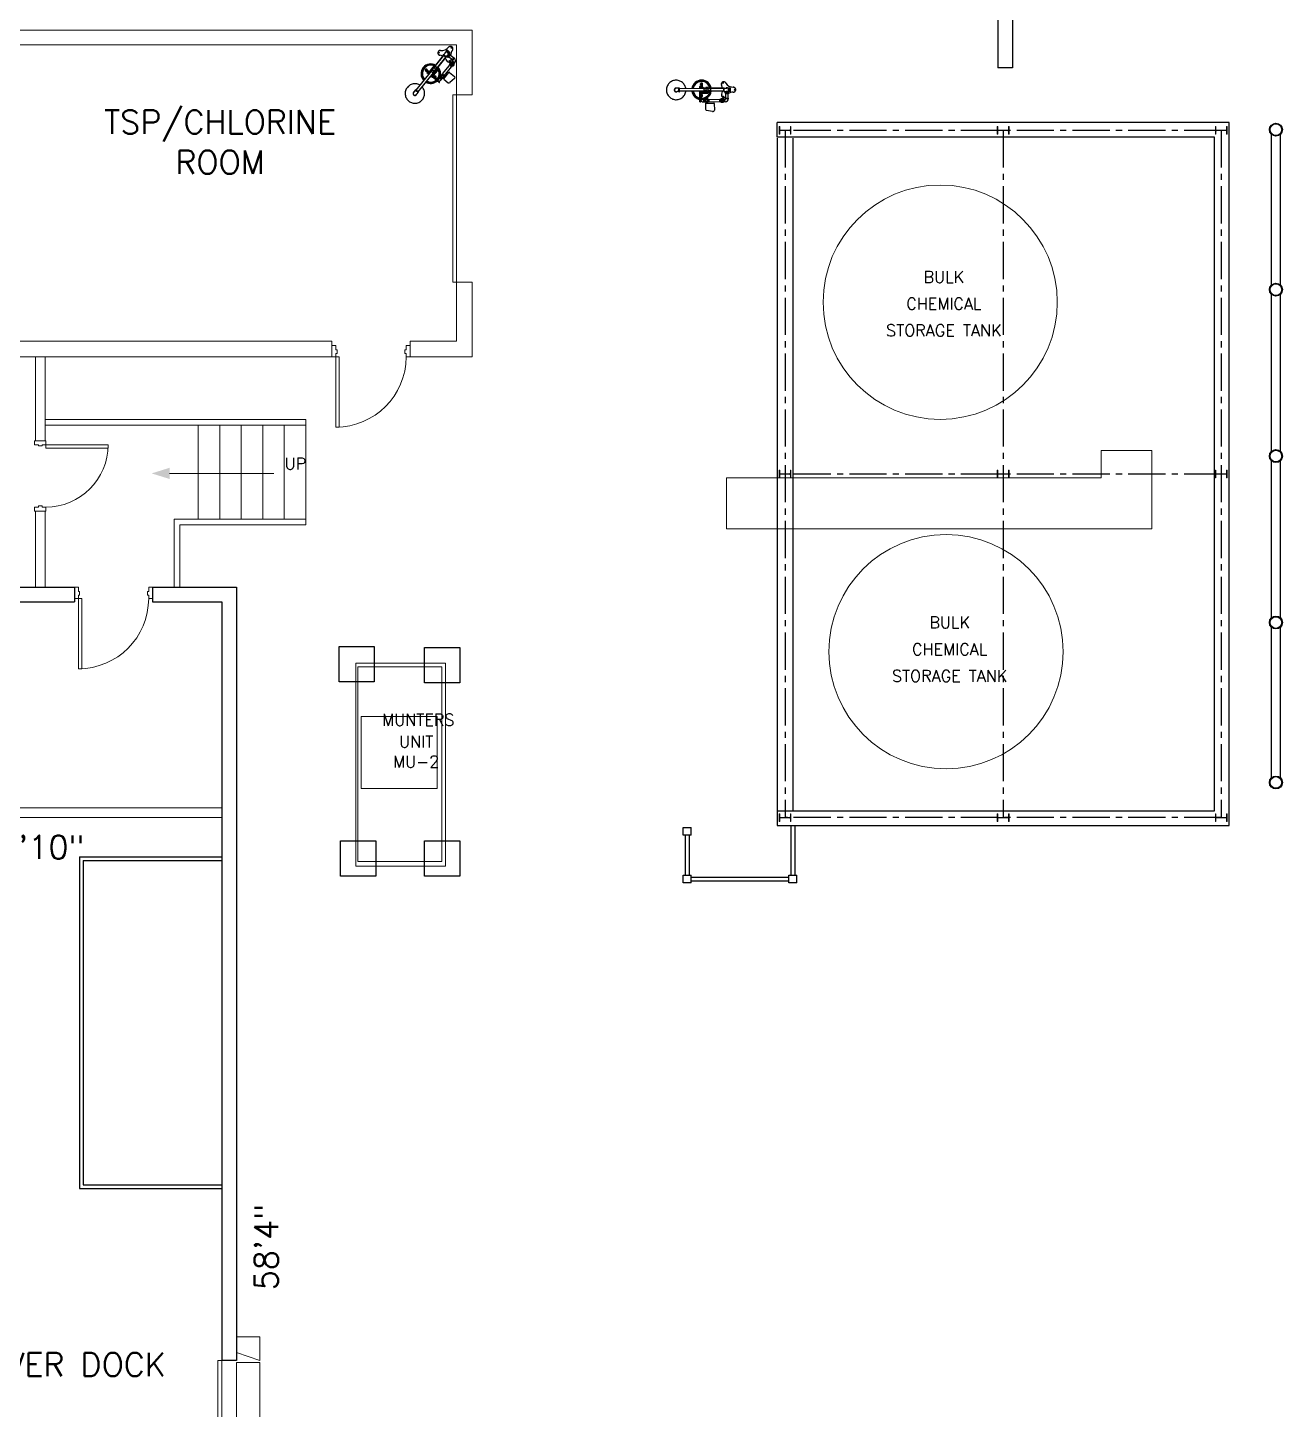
# Model space of a CAD drawing. Header units: inches. Extents: x -578 to 4567, y -980 to 6106.
# Drawn here: x 3550 to 4193, y 2745 to 3453 of the extents above; entities that cross this region are included whole.
import ezdxf
from ezdxf.enums import TextEntityAlignment as Align

# ---------------------------------------------------------------- set-up
doc = ezdxf.new("R2010")
doc.units = ezdxf.units.IN
doc.header["$LTSCALE"] = 25.4
doc.header["$MEASUREMENT"] = 0
doc.linetypes.add('CENTER2', pattern=[1.125, 0.75, -0.125, 0.125, -0.125])
doc.layers.get('0').update_dxf_attribs({"linetype": 'CONTINUOUS', "lineweight": 20})
for name, color, linetype in [('A-COL-GRID', 8, 'CENTER2'), ('A-CONC', 106, 'CONTINUOUS'), ('A-DIMS', 1, 'CONTINUOUS'), ('A-FENCE', 1, 'CONTINUOUS'), ('A-FIXT', 4, 'CONTINUOUS'), ('A-RAIL', 2, 'CONTINUOUS'), ('A-ROOMNAME', 6, 'CONTINUOUS'), ('A-TEXT', 2, 'CONTINUOUS'), ('A-WALL-CMU', 30, 'CONTINUOUS'), ('A-WALL-CONC', 133, 'CONTINUOUS')]:
    doc.layers.add(name, color=color, linetype=linetype)
for name, color, linetype, lineweight in [('A-COLUMNS', 6, 'CONTINUOUS', 20), ('A-DOOR', 1, 'CONTINUOUS', 20), ('A-EQ', 111, 'CONTINUOUS', 20), ('A-STAIR', 4, 'CONTINUOUS', 20), ('A-WALL', 52, 'CONTINUOUS', 20)]:
    doc.layers.add(name, color=color, linetype=linetype, lineweight=lineweight)
doc.styles.add('ROMANS', font='romans')
doc.styles.add('SIMPLEX', font='simplex')

# ---------------------------------------------------------------- blocks, each defined once
blk = doc.blocks.new('DOOR')
at = {"color": 0}
for p, q in [((-1.75, 0), (-1.75, 36)), ((-1.75, 36), (0, 36)), ((0, 36), (0, 0)), ((-38, -5.75), (-38, 0)), ((-38, 0), (-36, 0)), ((-36, 0), (-36, -1.75)), ((0, 0), (-1.75, 0)), ((0, -1.75), (0, 0)), ((0, 0), (2, 0)), ((2, 0), (2, -5.75)), ((-36, -5.75), (-38, -5.75)), ((-36, -1.75), (-35.375, -1.75)), ((-36, -3.625), (-36, -5.75)), ((-35.375, -3.625), (-36, -3.625)), ((-35.375, -1.75), (-35.375, -3.625)), ((-0.625, -1.75), (0, -1.75)), ((-0.625, -3.625), (-0.625, -1.75)), ((0, -3.625), (-0.625, -3.625)), ((0, -5.75), (0, -3.625)), ((2, -5.75), (0, -5.75))]:
    blk.add_line(p, q, dxfattribs=at)
at = {"color": 0, "lineweight": 15}
blk.add_arc((0, 0), 36, 90, 180, dxfattribs=at)
blk = doc.blocks.new('DOOR 32')
at = {"color": 0}
for p, q in [((1.75, 32), (0, 32)), ((0, 32), (0, 0)), ((1.75, 0), (1.75, 32)), ((-2, 0), (-2, -5.75)), ((0, 0), (-2, 0)), ((0, 0), (1.75, 0)), ((0, -1.75), (0, 0)), ((32, 0), (32, -1.75)), ((34, 0), (32, 0)), ((34, -5.75), (34, 0)), ((-2, -5.75), (0, -5.75)), ((0.625, -1.75), (0, -1.75)), ((0, -3.625), (0.625, -3.625)), ((0, -5.75), (0, -3.625)), ((0.625, -3.625), (0.625, -1.75)), ((31.375, -1.75), (31.375, -3.625)), ((32, -1.75), (31.375, -1.75)), ((31.375, -3.625), (32, -3.625)), ((32, -3.625), (32, -5.75)), ((32, -5.75), (34, -5.75))]:
    blk.add_line(p, q, dxfattribs=at)
blk.add_arc((0, 0), 32, 0, 90, dxfattribs=at)
blk = doc.blocks.new('15410016')
for points in [[(-4.86, 3.94, 0), (-4.97, 4.42, 0), (-5.12, 4.89, 0), (-5.33, 5.34, 0), (-5.57, 5.76, 0), (-5.86, 6.17, 0), (-6.19, 6.54, 0), (-6.55, 6.87, 0), (-6.94, 7.17, 0), (-7.36, 7.43, 0), (-7.8, 7.65, 0), (-8.26, 7.82, 0), (-8.74, 7.94, 0), (-9.22, 8.02, 0), (-9.72, 8.05, 0), (-10.21, 8.03, 0), (-10.7, 7.96, 0), (-11.18, 7.85, 0), (-11.64, 7.69, 0), (-12.09, 7.48, 0), (-12.51, 7.23, 0), (-12.91, 6.94, 0), (-13.28, 6.61, 0), (-13.61, 6.24, 0), (-13.9, 5.85, 0), (-14.16, 5.43, 0), (-14.37, 4.98, 0), (-14.54, 4.52, 0), (-14.66, 4.04, 0), (-14.73, 3.55, 0), (-14.75, 3.06, 0), (-14.73, 2.57, 0), (-14.65, 2.08, 0), (-14.53, 1.6, 0), (-14.37, 1.14, 0), (-14.15, 0.7, 0), (-13.9, 0.27, 0), (-13.6, -0.12, 0), (-13.27, -0.48, 0), (-12.9, -0.81, 0), (-12.5, -1.1, 0), (-12.08, -1.35, 0), (-11.63, -1.56, 0), (-11.17, -1.72, 0), (-10.69, -1.84, 0), (-10.2, -1.9, 0), (-9.71, -1.92, 0), (-9.22, -1.89, 0), (-8.73, -1.81, 0), (-8.25, -1.69, 0), (-7.79, -1.51, 0), (-7.35, -1.3, 0), (-6.93, -1.04, 0), (-6.54, -0.74, 0), (-6.18, -0.4, 0), (-5.85, -0.03, 0), (-5.57, 0.37, 0), (-5.32, 0.8, 0), (-5.12, 1.25, 0), (-4.97, 1.72, 0), (-4.86, 2.2, 0)], [(15.71, 6.5, 0), (15.64, 6.61, 0), (15.57, 6.7, 0), (15.48, 6.79, 0), (15.39, 6.87, 0), (15.29, 6.94, 0), (15.18, 7, 0), (15.07, 7.05, 0), (14.95, 7.09, 0), (14.83, 7.11, 0), (14.71, 7.13, 0), (14.59, 7.13, 0), (14.46, 7.12, 0), (14.34, 7.1, 0), (14.23, 7.06, 0), (14.11, 7.02, 0), (14, 6.96, 0), (13.9, 6.9, 0), (13.8, 6.82, 0), (13.72, 6.73, 0), (13.64, 6.64, 0), (13.57, 6.54, 0), (13.51, 6.43, 0), (13.46, 6.32, 0), (13.42, 6.2, 0), (13.39, 6.08, 0), (13.38, 5.96, 0), (13.38, 5.84, 0), (13.39, 5.72, 0), (13.41, 5.6, 0), (13.44, 5.48, 0), (13.49, 5.36, 0), (13.55, 5.25, 0)], [(-9.35, 3.94, 0), (-9.43, 3.98, 0), (-9.52, 4, 0), (-9.6, 4.02, 0), (-9.69, 4.03, 0), (-9.78, 4.03, 0), (-9.87, 4.03, 0), (-9.96, 4.02, 0), (-10.05, 3.99, 0), (-10.13, 3.96, 0), (-10.21, 3.93, 0), (-10.29, 3.88, 0), (-10.36, 3.83, 0), (-10.43, 3.77, 0), (-10.49, 3.71, 0), (-10.55, 3.64, 0), (-10.6, 3.57, 0), (-10.64, 3.49, 0), (-10.67, 3.41, 0), (-10.7, 3.32, 0), (-10.72, 3.23, 0), (-10.73, 3.14, 0), (-10.74, 3.06, 0), (-10.73, 2.97, 0), (-10.72, 2.88, 0), (-10.7, 2.79, 0), (-10.67, 2.71, 0), (-10.63, 2.63, 0), (-10.59, 2.55, 0), (-10.54, 2.48, 0), (-10.48, 2.41, 0), (-10.42, 2.34, 0), (-10.35, 2.29, 0), (-10.27, 2.24, 0), (-10.19, 2.19, 0), (-10.11, 2.16, 0), (-10.03, 2.13, 0), (-9.94, 2.11, 0), (-9.85, 2.1, 0), (-9.76, 2.1, 0), (-9.67, 2.1, 0), (-9.59, 2.11, 0), (-9.5, 2.13, 0), (-9.41, 2.16, 0), (-9.33, 2.2, 0)], [(-9.76, 3.94, 0), (-9.85, 3.94, 0), (-9.93, 3.93, 0), (-10.02, 3.9, 0), (-10.1, 3.88, 0), (-10.18, 3.84, 0), (-10.25, 3.8, 0), (-10.32, 3.74, 0), (-10.38, 3.69, 0), (-10.44, 3.62, 0), (-10.49, 3.55, 0), (-10.54, 3.48, 0), (-10.57, 3.4, 0), (-10.6, 3.32, 0), (-10.63, 3.24, 0), (-10.64, 3.15, 0), (-10.64, 3.06, 0), (-10.64, 2.98, 0), (-10.63, 2.89, 0), (-10.6, 2.81, 0), (-10.57, 2.73, 0), (-10.54, 2.65, 0), (-10.49, 2.58, 0), (-10.44, 2.51, 0), (-10.38, 2.44, 0), (-10.32, 2.39, 0), (-10.25, 2.33, 0), (-10.18, 2.29, 0), (-10.1, 2.25, 0), (-10.02, 2.23, 0), (-9.93, 2.2, 0), (-9.85, 2.19, 0), (-9.76, 2.19, 0)], [(-9.35, 3.94, 0), (-9.76, 3.94, 0)], [(-9.76, 2.19, 0), (-9.33, 2.2, 0)], [(-8.34, 3.94, 0), (-9.35, 3.94, 0)], [(-8.34, 3.94, 0), (-9.35, 3.94, 0)], [(-8.34, 2.2, 0), (-9.33, 2.2, 0)], [(-8.34, 2.2, 0), (-9.33, 2.2, 0)], [(-8.34, 2.29, 0), (-8.34, 3.97, 0)], [(-8.34, 2.29, 0), (-8.34, 3.97, 0)], [(-8.34, 2.15, 0), (-8.34, 2.3, 0)], [(-8.34, 2.15, 0), (-8.34, 2.3, 0)], [(-8.15, 4.03, 0), (-8.28, 4.03, 0)], [(-8.15, 4.03, 0), (-8.28, 4.03, 0)], [(-8.15, 2.09, 0), (-8.28, 2.09, 0)], [(-8.15, 2.09, 0), (-8.28, 2.09, 0)], [(-8.09, 2.28, 0), (-8.09, 3.97, 0)], [(-8.09, 2.28, 0), (-8.09, 3.97, 0)], [(-8.09, 2.29, 0), (-8.09, 2.48, 0)], [(-8.09, 2.29, 0), (-8.09, 2.48, 0)], [(-8.09, 2.29, 0), (-8.09, 2.48, 0)], [(-8.09, 2.29, 0), (-8.09, 2.48, 0)], [(-8.09, 2.15, 0), (-8.09, 2.3, 0)], [(-8.09, 2.15, 0), (-8.09, 2.3, 0)], [(4.38, 3.72, 0), (-8.08, 3.72, 0)], [(4.38, 2.41, 0), (-8.08, 2.41, 0)], [(2.1, 1.45, 0), (2.1, 1.33, 0)], [(2.1, 1.45, 0), (6.5, 1.45, 0)], [(2.1, 1.33, 0), (6.5, 1.33, 0)], [(2.39, 3.72, 0), (2.39, 4.83, 0)], [(2.39, 1.45, 0), (2.39, 2.41, 0)], [(2.39, 1.45, 0), (2.39, 1.63, 0)], [(2.39, 0.88, 0), (2.39, 1.33, 0)], [(2.39, -3.04, 0), (2.39, 1.33, 0)], [(2.53, 4.96, 0), (2.53, 4.96, 0)], [(2.53, 1.77, 0), (2.53, 1.77, 0)], [(2.53, 0.74, 0), (2.53, 0.74, 0)], [(2.66, 4.83, 0), (2.66, 3.72, 0)], [(2.66, 2.41, 0), (2.66, 1.45, 0)], [(2.66, 1.45, 0), (2.66, 1.63, 0)], [(2.66, 0.88, 0), (2.66, 1.33, 0)], [(2.66, 1.33, 0), (2.66, 1.01, 0)], [(2.66, 0.88, 0), (2.66, -3.04, 0)], [(2.76, 5.89, 0), (2.76, 6.1, 0)], [(2.76, 0.04, 0), (2.76, 0.23, 0)], [(3.02, 5.5, 0), (3.02, 3.72, 0)], [(3.02, 2.41, 0), (3.02, 1.45, 0)], [(3.02, 1.33, 0), (3.02, 0.64, 0)], [(3.52, 5.5, 0), (3.52, 3.72, 0)], [(3.52, 2.41, 0), (3.52, 1.45, 0)], [(3.52, 0.63, 0), (3.52, 1.33, 0)], [(3.52, 1.31, 0), (3.52, 0.97, 0)], [(3.77, 0.04, 0), (3.77, 0.25, 0)], [(3.78, 5.88, 0), (3.78, 6.02, 0)], [(4.38, 4.16, 0), (5.52, 4.16, 0)], [(4.38, 4.16, 0), (4.38, 1.99, 0)], [(5.52, 3.62, 0), (4.38, 3.62, 0)], [(5.52, 2.53, 0), (4.38, 2.53, 0)], [(4.38, 1.99, 0), (5.52, 1.99, 0)], [(6.63, 4.29, 0), (5.52, 4.29, 0)], [(5.52, 4.29, 0), (5.52, 1.83, 0)], [(5.52, 3.67, 0), (6.63, 3.67, 0)], [(5.52, 2.48, 0), (6.63, 2.48, 0)], [(5.52, 1.83, 0), (6.63, 1.83, 0)], [(5.95, 1.83, 0), (5.95, 1.45, 0)], [(6.2, 1.83, 0), (6.2, 1.45, 0)], [(6.5, 1.45, 0), (6.5, 1.33, 0)], [(6.63, 1.83, 0), (6.63, 4.29, 0)], [(6.63, 4.16, 0), (7.77, 4.16, 0)], [(7.77, 3.62, 0), (6.63, 3.62, 0)], [(7.77, 2.53, 0), (6.63, 2.53, 0)], [(6.63, 1.99, 0), (7.77, 1.99, 0)], [(14.56, 3.72, 0), (7.76, 3.72, 0)], [(14.56, 2.41, 0), (7.76, 2.41, 0)], [(7.77, 4.16, 0), (7.77, 1.99, 0)], [(14.58, 3.85, 0), (8.21, 3.85, 0)], [(14.58, 2.28, 0), (8.21, 2.28, 0)], [(14.58, 2.28, 0), (14.58, 3.97, 0)], [(14.58, 2.28, 0), (14.58, 3.97, 0)], [(14.58, 2.29, 0), (14.58, 2.48, 0)], [(14.58, 2.29, 0), (14.58, 2.48, 0)], [(14.58, 2.29, 0), (14.58, 2.48, 0)], [(14.58, 2.29, 0), (14.58, 2.48, 0)], [(14.58, 2.15, 0), (14.58, 2.3, 0)], [(14.58, 2.15, 0), (14.58, 2.3, 0)], [(14.64, 4.03, 0), (14.76, 4.03, 0)], [(14.64, 4.03, 0), (14.76, 4.03, 0)], [(14.64, 2.09, 0), (14.76, 2.09, 0)], [(14.64, 2.09, 0), (14.76, 2.09, 0)], [(14.82, 2.29, 0), (14.82, 3.97, 0)], [(14.82, 2.29, 0), (14.82, 3.97, 0)], [(14.82, 3.94, 0), (15.84, 3.94, 0)], [(14.82, 3.94, 0), (15.84, 3.94, 0)], [(14.82, 2.15, 0), (14.82, 2.3, 0)], [(14.82, 2.15, 0), (14.82, 2.3, 0)], [(14.82, 2.2, 0), (15.82, 2.2, 0)], [(14.82, 2.2, 0), (15.82, 2.2, 0)], [(15.28, 1.45, 0), (15.28, 1.57, 0)], [(17.02, 1.64, 0), (15.35, 1.64, 0)], [(17.04, 1.39, 0), (15.35, 1.39, 0)], [(15.38, 1.64, 0), (15.38, 2.2, 0)], [(15.47, 1.11, 0), (15.47, 1.39, 0)], [(15.65, 1.11, 0), (15.47, 1.11, 0)], [(15.65, 1.11, 0), (16.87, 1.11, 0)], [(15.65, -1.2, 0), (15.65, 1.11, 0)], [(15.82, 2.2, 0), (15.9, 2.16, 0), (15.99, 2.13, 0), (16.07, 2.11, 0), (16.16, 2.1, 0), (16.25, 2.1, 0), (16.34, 2.1, 0), (16.43, 2.11, 0), (16.51, 2.13, 0), (16.6, 2.16, 0), (16.68, 2.19, 0), (16.76, 2.24, 0), (16.83, 2.29, 0), (16.9, 2.34, 0), (16.97, 2.41, 0), (17.02, 2.48, 0), (17.07, 2.55, 0), (17.12, 2.63, 0), (17.15, 2.71, 0), (17.18, 2.79, 0), (17.2, 2.88, 0), (17.22, 2.97, 0), (17.22, 3.06, 0), (17.22, 3.14, 0), (17.21, 3.23, 0), (17.19, 3.32, 0), (17.16, 3.41, 0), (17.13, 3.49, 0), (17.08, 3.57, 0), (17.03, 3.64, 0), (16.98, 3.71, 0), (16.92, 3.77, 0), (16.85, 3.83, 0), (16.78, 3.88, 0), (16.7, 3.93, 0), (16.62, 3.96, 0), (16.53, 3.99, 0), (16.45, 4.02, 0), (16.36, 4.03, 0), (16.27, 4.03, 0), (16.18, 4.03, 0), (16.09, 4.02, 0), (16, 4, 0), (15.92, 3.98, 0), (15.84, 3.94, 0)], [(16.25, 2.19, 0), (15.82, 2.2, 0)], [(15.84, 3.94, 0), (16.25, 3.94, 0)], [(16.25, 2.19, 0), (16.33, 2.19, 0), (16.42, 2.2, 0), (16.5, 2.23, 0), (16.58, 2.25, 0), (16.66, 2.29, 0), (16.74, 2.33, 0), (16.81, 2.39, 0), (16.87, 2.44, 0), (16.93, 2.51, 0), (16.98, 2.58, 0), (17.02, 2.65, 0), (17.06, 2.73, 0), (17.09, 2.81, 0), (17.11, 2.89, 0), (17.12, 2.98, 0), (17.13, 3.06, 0), (17.12, 3.15, 0), (17.11, 3.24, 0), (17.09, 3.32, 0), (17.06, 3.4, 0), (17.02, 3.48, 0), (16.98, 3.55, 0), (16.93, 3.62, 0), (16.87, 3.69, 0), (16.81, 3.74, 0), (16.74, 3.8, 0), (16.66, 3.84, 0), (16.58, 3.88, 0), (16.5, 3.9, 0), (16.42, 3.93, 0), (16.33, 3.94, 0), (16.25, 3.94, 0)], [(17.68, 2.19, 0), (16.67, 2.19, 0)], [(17.68, 3.93, 0), (16.69, 3.93, 0)], [(16.87, 1.11, 0), (17.05, 1.11, 0)], [(16.87, -1.2, 0), (16.87, 1.11, 0)], [(17.16, 1.64, 0), (17.02, 1.64, 0)], [(17.16, 1.39, 0), (17.02, 1.39, 0)], [(17.05, 1.11, 0), (17.05, 1.39, 0)], [(17.12, 1.64, 0), (17.12, 2.19, 0)], [(17.23, 1.45, 0), (17.23, 1.57, 0)], [(17.68, 3.98, 0), (17.68, 3.83, 0)], [(17.68, 3.84, 0), (17.68, 2.16, 0)], [(17.87, 4.04, 0), (17.74, 4.04, 0)], [(17.87, 2.1, 0), (17.74, 2.1, 0)], [(17.93, 3.98, 0), (17.93, 3.83, 0)], [(17.93, 3.85, 0), (17.93, 2.16, 0)], [(19.5, 1.82, 0), (19.62, 1.82, 0), (19.75, 1.84, 0), (19.87, 1.87, 0), (19.98, 1.91, 0), (20.09, 1.96, 0), (20.2, 2.03, 0), (20.3, 2.1, 0), (20.39, 2.18, 0), (20.47, 2.27, 0), (20.54, 2.37, 0), (20.61, 2.48, 0), (20.66, 2.59, 0), (20.7, 2.7, 0), (20.73, 2.82, 0), (20.75, 2.94, 0), (20.75, 3.06, 0), (20.75, 3.19, 0), (20.73, 3.31, 0), (20.7, 3.43, 0), (20.66, 3.54, 0), (20.61, 3.65, 0), (20.54, 3.76, 0), (20.47, 3.86, 0), (20.39, 3.95, 0), (20.3, 4.03, 0), (20.2, 4.1, 0), (20.09, 4.17, 0), (19.98, 4.22, 0), (19.87, 4.26, 0), (19.75, 4.29, 0), (19.62, 4.31, 0), (19.5, 4.32, 0)], [(4.27, -3.08, 0), (4.07, -3.08, 0)], [(4.27, -1.83, 0), (4.27, -1.88, 0)], [(4.27, -1.88, 0), (4.27, -2.99, 0)], [(4.27, -3.08, 0), (4.27, -2.98, 0)], [(4.4, -3.13, 0), (4.31, -3.13, 0)], [(4.45, -1.79, 0), (4.45, -3.07, 0), (5.15, -3.07, 0), (5.15, -1.77, 0), (4.54, -1.77, 0)], [(4.45, -1.79, 0), (4.45, -1.88, 0)], [(4.45, -1.87, 0), (4.45, -3, 0)], [(4.45, -1.88, 0), (4.45, -2.99, 0)], [(4.45, -1.88, 0), (4.45, -2.99, 0)], [(4.45, -2.1, 0), (5.15, -2.1, 0)], [(4.45, -2.75, 0), (5.15, -2.75, 0)], [(4.45, -3.08, 0), (4.45, -2.98, 0)], [(4.45, -3.08, 0), (4.45, -2.98, 0)], [(4.45, -3.08, 0), (4.45, -2.98, 0)], [(5.15, -1.57, 0), (5.15, -3.42, 0), (6.22, -3.42, 0), (6.22, -1.43, 0), (5.47, -1.43, 0)], [(5.15, -1.96, 0), (6.22, -1.96, 0)], [(5.15, -2.89, 0), (6.22, -2.89, 0)], [(5.19, -4, 0), (5.19, -6.78, 0)], [(5.36, -3.42, 0), (5.36, -3.82, 0)], [(5.38, -3.81, 0), (9.57, -3.81, 0)], [(5.92, -3.42, 0), (5.92, -3.81, 0)], [(6.22, -2.1, 0), (6.92, -2.1, 0)], [(6.22, -2.75, 0), (6.92, -2.75, 0)], [(6.92, -1.81, 0), (12.58, -1.81, 0)], [(6.92, -1.81, 0), (6.92, -3.03, 0)], [(6.92, -3.03, 0), (12.58, -3.03, 0)], [(9.75, -4, 0), (9.75, -7.32, 0)], [(12.58, -2.08, 0), (13.28, -2.08, 0)], [(12.58, -2.73, 0), (13.28, -2.73, 0)], [(13.28, -1.94, 0), (14.36, -1.94, 0)], [(13.28, -2.87, 0), (14.36, -2.87, 0)], [(14.36, -2.08, 0), (15.06, -2.08, 0)], [(14.36, -2.73, 0), (15.06, -2.73, 0)], [(15.06, -1.75, 0), (15.06, -1.86, 0)], [(15.06, -2.97, 0), (15.06, -1.84, 0)], [(15.06, -3.06, 0), (15.06, -2.96, 0)], [(15.1, -1.71, 0), (15.17, -1.71, 0)], [(15.1, -3.11, 0), (15.17, -3.11, 0)], [(15.21, -1.76, 0), (15.43, -1.76, 0)], [(15.21, -2.97, 0), (15.21, -1.84, 0)], [(15.21, -3.06, 0), (15.21, -2.96, 0)], [(15.42, -3.06, 0), (15.21, -3.06, 0)], [(15.22, -1.75, 0), (15.22, -1.86, 0)], [(15.56, -1.25, 0), (15.56, -1.34, 0)], [(15.61, -1.2, 0), (15.71, -1.2, 0)], [(15.61, -1.38, 0), (15.71, -1.38, 0)], [(15.61, -1.38, 0), (15.61, -1.58, 0)], [(15.7, -1.2, 0), (16.83, -1.2, 0)], [(15.71, -1.2, 0), (16.82, -1.2, 0)], [(15.71, -1.2, 0), (16.82, -1.2, 0)], [(15.71, -1.38, 0), (16.82, -1.38, 0)], [(16.92, -1.2, 0), (16.81, -1.2, 0)], [(16.92, -1.2, 0), (16.81, -1.2, 0)], [(16.92, -1.2, 0), (16.81, -1.2, 0)], [(16.92, -1.38, 0), (16.81, -1.38, 0)], [(16.91, -1.38, 0), (16.91, -1.58, 0)], [(16.96, -1.25, 0), (16.96, -1.34, 0)], [(8.87, -8.05, 0), (5.81, -7.51, 0)]]:
    blk.add_polyline3d(points)
for points in [[(6.22, -1.77, 0), (6.92, -1.77, 0), (6.92, -3.07, 0)], [(6.22, -1.77, 0), (6.92, -3.07, 0), (6.22, -3.07, 0)], [(12.58, -1.76, 0), (13.28, -1.76, 0), (13.28, -3.06, 0)], [(12.58, -1.76, 0), (13.28, -3.06, 0), (12.58, -3.06, 0)], [(13.28, -1.41, 0), (14.36, -1.41, 0), (14.36, -3.4, 0)], [(13.28, -1.41, 0), (14.36, -3.4, 0), (13.28, -3.4, 0)], [(14.36, -1.76, 0), (15.06, -1.76, 0), (15.06, -3.06, 0)], [(14.36, -1.76, 0), (15.06, -3.06, 0), (14.36, -3.06, 0)]]:
    blk.add_polyline3d(points, close=True)
for centre, radius in [((2.12, 7.35), 0.023), ((3.27, 7.5), 0.023), ((4.42, 7.35), 0.023), ((-1.02, 4.21), 0.023), ((-1.02, 1.92), 0.023), ((-0.63, 0.84), 0.023), ((-0.57, 5.28), 0.023), ((0.13, 6.2), 0.023), ((1.05, 6.91), 0.023), ((5.49, 6.91), 0.023), ((6.41, 6.2), 0.023), ((7.11, 5.28), 0.023), ((7.11, 0.85), 0.023), ((7.56, 4.21), 0.023), ((7.56, 1.92), 0.023), ((14.25, 6.53), 0.219), ((20.25, 3.06), 0.219), ((0.13, -0.07), 0.023), ((1.05, -0.78), 0.023), ((2.12, -1.22), 0.023), ((3.27, -1.37), 0.023), ((4.42, -1.22), 0.023), ((5.49, -0.78), 0.023), ((6.41, -0.07), 0.023), ((14.25, -0.4), 0.219)]:
    blk.add_circle(centre, radius)
for centre, radius, start, end in [((3.27, 3.06), 5, 7.55628, 172.44372), ((3.27, 3.06), 4.84, 7.80115, 172.19885), ((3.27, 3.06), 4.69, 8.06326, 171.93674), ((3.27, 3.06), 4.31, 14.6592, 171.23025), ((4, 7.13), 0.187, 79.82226, 90.00709), ((-8.27, 3.97), 0.063, 91.99991, 179.99987), ((-8.27, 3.97), 0.063, 91.99991, 179.99987), ((-8.27, 2.15), 0.063, 180.00013, 268.00009), ((-8.27, 2.15), 0.063, 180.00013, 268.00009), ((-8.15, 3.97), 0.063, 0.00013, 88.00009), ((-8.15, 3.97), 0.063, 0.00013, 88.00009), ((-8.15, 2.15), 0.063, 271.99991, 359.99987), ((-8.15, 2.15), 0.063, 271.99991, 359.99987), ((3.27, 3.06), 5, 187.55626, 259.8864), ((3.27, 3.06), 4.84, 187.80109, 259.55707), ((3.27, 3.06), 4.69, 188.06331, 259.20432), ((3.27, 3.06), 4.31, 188.76983, 258.25274), ((3.27, 3.06), 1.41, 128.64416, 152.11967), ((3.27, 3.06), 1.41, 128.64416, 152.11967), ((3.27, 3.06), 1.41, 207.88097, 231.35648), ((2.53, 4.83), 0.136, 89.99996, 180.00004), ((2.53, 1.63), 0.136, 89.99996, 180.00004), ((2.53, 0.88), 0.136, 179.99996, 270.00004), ((2.53, 4.83), 0.136, 359.99996, 450.00004), ((2.53, 1.63), 0.136, 359.99996, 450.00004), ((2.53, 0.88), 0.136, 269.99996, 360.00004), ((3.27, 3.06), 1.41, 100.24156, 115.52035), ((3.27, 3.06), 1.41, 100.24156, 115.52035), ((3.27, 3.06), 4.84, 262.81603, 352.19883), ((3.27, 3.06), 5, 263.04132, 352.44372), ((3.27, 3.06), 4.69, 262.57489, 351.93672), ((3.27, 3.06), 4.31, 261.92518, 345.53621), ((3.27, 3.06), 1.41, 244.47984, 256.56105), ((3.27, 3.06), 1.41, 244.47965, 259.75844), ((3.22, 6.08), 0.469, 156.36948, 179.81075), ((3.22, 6.08), 0.469, 179.80892, 184.51155), ((3.16, 5.89), 0.403, 155.00036, 180.00041), ((3.16, 5.89), 0.403, 179.99959, 204.99964), ((3.16, 0.24), 0.404, 155.01538, 180.00048), ((3.16, 0.24), 0.404, 179.99953, 204.98462), ((3.23, 0.05), 0.472, 173.42182, 179.99686), ((3.23, 0.05), 0.472, 180.00211, 203.2769), ((3.25, 6.07), 0.492, 133.49739, 156.36563), ((3.21, 5.87), 0.46, 131.61171, 154.99764), ((3.21, 5.92), 0.46, 205.00053, 228.38646), ((3.21, 0.22), 0.46, 131.63341, 155.0148), ((3.21, 0.26), 0.46, 204.98524, 228.36663), ((3.24, 5.83), 0.51, 110.20147, 131.61504), ((3.24, 5.96), 0.51, 228.38236, 249.79594), ((3.26, 6.06), 0.512, 111.4004, 133.50216), ((3.24, 0.18), 0.509, 110.21337, 131.63372), ((3.27, 6.04), 0.537, 89.80856, 111.39713), ((3.27, 5.77), 0.572, 90.00085, 110.20132), ((3.27, 6.01), 0.572, 249.8015, 270.00196), ((3.27, 0.12), 0.571, 89.99975, 110.21295), ((3.2, 5.87), 0.106, 151.52024, 179.99661), ((3.2, 5.87), 0.106, 180.00069, 208.47706), ((3.2, 0.27), 0.106, 151.52213, 179.9985), ((3.2, 0.27), 0.106, 180.00177, 208.47814), ((3.23, 5.86), 0.146, 127.3699, 151.52692), ((3.23, 5.89), 0.146, 208.47916, 232.63618), ((3.23, 0.25), 0.146, 127.36564, 151.52267), ((3.23, 0.29), 0.146, 208.47673, 232.63375), ((3.25, 5.83), 0.185, 107.54594, 127.36), ((3.25, 5.92), 0.185, 232.63199, 252.44605), ((3.25, 0.22), 0.185, 107.55315, 127.36721), ((3.25, 0.32), 0.185, 232.63279, 252.44685), ((3.27, 5.78), 0.235, 90.00454, 107.55715), ((3.27, 5.97), 0.235, 252.44285, 269.99546), ((3.27, 0.17), 0.235, 89.99979, 107.5524), ((3.27, 0.36), 0.235, 252.44681, 269.99942), ((3.27, 6.04), 0.537, 68.21942, 89.80801), ((3.27, 5.77), 0.572, 69.79868, 89.99915), ((3.27, 5.78), 0.235, 72.44285, 89.99546), ((3.27, 5.97), 0.235, 270.00454, 287.55715), ((3.27, 6.01), 0.572, 269.99804, 290.1985), ((3.27, 0.12), 0.571, 69.78705, 90.00025), ((3.27, 0.17), 0.235, 72.4476, 90.00021), ((3.27, 0.36), 0.235, 270.00058, 287.55319), ((3.29, 5.83), 0.185, 52.64, 72.45406), ((3.29, 5.92), 0.185, 287.55395, 307.36801), ((3.29, 0.22), 0.185, 52.63279, 72.44685), ((3.29, 0.32), 0.185, 287.55315, 307.36721), ((3.31, 5.86), 0.146, 28.47308, 52.6301), ((3.31, 5.89), 0.146, 307.36382, 331.52084), ((3.31, 0.25), 0.146, 28.47733, 52.63436), ((3.31, 0.29), 0.146, 307.36625, 331.52327), ((3.34, 5.87), 0.106, 0.00339, 28.47976), ((3.34, 5.87), 0.106, 331.52294, 359.99931), ((3.34, 0.27), 0.106, 0.0015, 28.47787), ((3.34, 0.27), 0.106, 331.52186, 359.99823), ((3.29, 5.83), 0.51, 48.38651, 69.80008), ((3.29, 5.96), 0.51, 290.20251, 311.61609), ((3.29, 0.18), 0.509, 48.36628, 69.78663), ((3.28, 6.06), 0.512, 46.11749, 68.21925), ((3.27, 3.06), 1.41, 38.14257, 79.75757), ((3.27, 3.06), 1.41, 38.14257, 79.75757), ((3.27, 3.06), 1.41, 280.24194, 321.85694), ((3.27, 3.06), 1.41, 280.24194, 321.85694), ((3.32, 0.26), 0.46, 311.63337, 335.01476), ((3.29, 6.07), 0.492, 23.25249, 46.12073), ((3.32, 5.87), 0.46, 24.9999, 48.38583), ((3.32, 5.92), 0.46, 311.61601, 335.00194), ((3.32, 0.22), 0.46, 24.9852, 48.36659), ((3.31, 6.08), 0.469, 359.80815, 383.24942), ((3.37, 5.89), 0.403, 359.99959, 384.99964), ((3.37, 5.89), 0.403, 335.00036, 360.00041), ((3.37, 0.24), 0.404, 359.99952, 384.98462), ((3.37, 0.24), 0.404, 335.01538, 360.00047), ((3.3, 0.05), 0.472, 336.72605, 360.00083), ((3.3, 0.05), 0.472, 0.00311, 3.61513), ((3.31, 6.08), 0.469, 351.86129, 359.8092), ((14.63, 0.25), 1.25, 149.9748, 325.14751), ((9.76, 3.06), 4.38, 11.55179, 30.02563), ((9.76, 3.06), 4.37, 329.97789, 348.56276), ((14.64, 3.97), 0.063, 91.99991, 179.99987), ((14.64, 3.97), 0.063, 91.99991, 179.99987), ((14.64, 2.15), 0.063, 180.00013, 268.00009), ((14.64, 2.15), 0.063, 180.00013, 268.00009), ((14.76, 3.97), 0.063, 0.00013, 88.00009), ((14.76, 3.97), 0.063, 0.00013, 88.00009), ((14.76, 2.15), 0.063, 271.99991, 359.99987), ((14.76, 2.15), 0.063, 271.99991, 359.99987), ((15.35, 1.57), 0.063, 90.02743, 178.02739), ((15.35, 1.45), 0.063, 181.97261, 269.97257), ((19.5, 8.69), 4.38, 209.97576, 270.02468), ((19.5, -2.56), 4.38, 89.9753, 126.94039), ((17.16, 1.57), 0.063, 2.0181, 90.01805), ((17.16, 1.45), 0.063, 269.98195, 357.9819), ((17.75, 3.98), 0.063, 92.00446, 180.00441), ((17.75, 2.16), 0.063, 180.00013, 268.00009), ((17.87, 3.98), 0.063, 359.99559, 447.99554), ((17.87, 2.16), 0.063, 271.99991, 359.99987), ((2.53, -3.04), 0.136, 179.99996, 270.00004), ((2.53, -3.04), 0.136, 269.99996, 360.00004), ((4.07, -1.6), 1.48, 198.44901, 269.99999), ((3.25, 0.06), 0.492, 203.27508, 226.08131), ((3.24, 0.3), 0.509, 228.36628, 249.78663), ((3.26, 0.07), 0.508, 226.08201, 248.25541), ((3.27, 0.36), 0.571, 249.78677, 269.99997), ((3.27, 0.09), 0.528, 248.25404, 269.99972), ((3.27, 0.36), 0.571, 270.00003, 290.21323), ((3.27, 0.09), 0.528, 269.99974, 291.74542), ((3.29, 0.3), 0.509, 290.21337, 311.63372), ((3.27, 0.07), 0.508, 291.74618, 313.91958), ((3.28, 0.06), 0.492, 313.91869, 336.72492), ((4.31, -3.08), 0.0453, 180.00127, 268.00122), ((4.4, -3.08), 0.0453, 271.99878, 359.99873), ((4.4, -3.08), 0.0453, 271.99878, 359.99873), ((4.4, -3.08), 0.0453, 271.99878, 359.99873), ((5.38, -4), 0.188, 89.99996, 180.00004), ((5.94, -6.78), 0.75, 179.99997, 260.00154), ((9.57, -4), 0.188, 359.99996, 450.00004), ((15.1, -1.76), 0.0453, 91.98567, 179.98563), ((15.1, -3.06), 0.0453, 180.01437, 268.01433), ((15.17, -1.76), 0.0453, 0.01437, 88.01433), ((15.17, -3.06), 0.0453, 271.98567, 359.98563), ((15.43, -1.58), 1.48, 269.58139, 359.99978), ((15.43, -1.58), 0.18, 269.99836, 359.99845), ((15.61, -1.25), 0.0453, 89.95699, 177.95695), ((15.61, -1.34), 0.0453, 182.04305, 270.04301), ((16.91, -1.25), 0.0452, 1.97978, 89.97974), ((16.91, -1.25), 0.0452, 1.97978, 89.97974), ((16.91, -1.25), 0.0452, 1.97978, 89.97974), ((16.91, -1.34), 0.0452, 270.02026, 358.02022), ((9, -7.32), 0.75, 260.00181, 360.00018)]:
    blk.add_arc(centre, radius, start, end)

msp = doc.modelspace()

# ---------------------------------------------------------------- linework, layer by layer
at = {"layer": 'A-COL-GRID'}
for p, q in [((4161.5, 3400), (3938, 3400)), ((3938, 3400), (3938, 3048)), ((4049.75, 3400), (4049.75, 3048)), ((4161.5, 3400), (4161.5, 3048)), ((4161.5, 3224), (3938, 3224)), ((4161.5, 3048), (3938, 3048))]:
    msp.add_line(p, q, dxfattribs=at)
at = {"layer": 'A-COLUMNS'}
for points in [[(3934.985, 3400), (3934.985, 3402), (3935.265, 3402), (3935.265, 3400.46, 0.4142135624), (3935.61, 3400.115), (3940.39, 3400.115, 0.4142135624), (3940.735, 3400.46), (3940.735, 3402), (3941.015, 3402), (3941.015, 3398), (3940.735, 3398), (3940.735, 3399.54, 0.4142135624), (3940.39, 3399.885), (3935.61, 3399.885, 0.4142135624), (3935.265, 3399.54), (3935.265, 3398), (3934.985, 3398), (3934.985, 3400)], [(4046.735, 3400), (4046.735, 3402), (4047.015, 3402), (4047.015, 3400.46, 0.4142135624), (4047.36, 3400.115), (4052.14, 3400.115, 0.4142135624), (4052.485, 3400.46), (4052.485, 3402), (4052.765, 3402), (4052.765, 3398), (4052.485, 3398), (4052.485, 3399.54, 0.4142135624), (4052.14, 3399.885), (4047.36, 3399.885, 0.4142135624), (4047.015, 3399.54), (4047.015, 3398), (4046.735, 3398), (4046.735, 3400)], [(4158.485, 3400), (4158.485, 3402), (4158.765, 3402), (4158.765, 3400.46, 0.4142135624), (4159.11, 3400.115), (4163.89, 3400.115, 0.4142135624), (4164.235, 3400.46), (4164.235, 3402), (4164.515, 3402), (4164.515, 3398), (4164.235, 3398), (4164.235, 3399.54, 0.4142135624), (4163.89, 3399.885), (4159.11, 3399.885, 0.4142135624), (4158.765, 3399.54), (4158.765, 3398), (4158.485, 3398), (4158.485, 3400)], [(3934.985, 3224), (3934.985, 3226), (3935.265, 3226), (3935.265, 3224.46, 0.4142135624), (3935.61, 3224.115), (3940.39, 3224.115, 0.4142135624), (3940.735, 3224.46), (3940.735, 3226), (3941.015, 3226), (3941.015, 3222), (3940.735, 3222), (3940.735, 3223.54, 0.4142135624), (3940.39, 3223.885), (3935.61, 3223.885, 0.4142135624), (3935.265, 3223.54), (3935.265, 3222), (3934.985, 3222), (3934.985, 3224)], [(4046.735, 3224), (4046.735, 3226), (4047.015, 3226), (4047.015, 3224.46, 0.4142135624), (4047.36, 3224.115), (4052.14, 3224.115, 0.4142135624), (4052.485, 3224.46), (4052.485, 3226), (4052.765, 3226), (4052.765, 3222), (4052.485, 3222), (4052.485, 3223.54, 0.4142135624), (4052.14, 3223.885), (4047.36, 3223.885, 0.4142135624), (4047.015, 3223.54), (4047.015, 3222), (4046.735, 3222), (4046.735, 3224)], [(4158.485, 3224), (4158.485, 3226), (4158.765, 3226), (4158.765, 3224.46, 0.4142135624), (4159.11, 3224.115), (4163.89, 3224.115, 0.4142135624), (4164.235, 3224.46), (4164.235, 3226), (4164.515, 3226), (4164.515, 3222), (4164.235, 3222), (4164.235, 3223.54, 0.4142135624), (4163.89, 3223.885), (4159.11, 3223.885, 0.4142135624), (4158.765, 3223.54), (4158.765, 3222), (4158.485, 3222), (4158.485, 3224)], [(3934.985, 3048), (3934.985, 3050), (3935.265, 3050), (3935.265, 3048.46, 0.4142135624), (3935.61, 3048.115), (3940.39, 3048.115, 0.4142135624), (3940.735, 3048.46), (3940.735, 3050), (3941.015, 3050), (3941.015, 3046), (3940.735, 3046), (3940.735, 3047.54, 0.4142135624), (3940.39, 3047.885), (3935.61, 3047.885, 0.4142135624), (3935.265, 3047.54), (3935.265, 3046), (3934.985, 3046), (3934.985, 3048)], [(4046.735, 3048), (4046.735, 3050), (4047.015, 3050), (4047.015, 3048.46, 0.4142135624), (4047.36, 3048.115), (4052.14, 3048.115, 0.4142135624), (4052.485, 3048.46), (4052.485, 3050), (4052.765, 3050), (4052.765, 3046), (4052.485, 3046), (4052.485, 3047.54, 0.4142135624), (4052.14, 3047.885), (4047.36, 3047.885, 0.4142135624), (4047.015, 3047.54), (4047.015, 3046), (4046.735, 3046), (4046.735, 3048)], [(4158.485, 3048), (4158.485, 3050), (4158.765, 3050), (4158.765, 3048.46, 0.4142135624), (4159.11, 3048.115), (4163.89, 3048.115, 0.4142135624), (4164.235, 3048.46), (4164.235, 3050), (4164.515, 3050), (4164.515, 3046), (4164.235, 3046), (4164.235, 3047.54, 0.4142135624), (4163.89, 3047.885), (4159.11, 3047.885, 0.4142135624), (4158.765, 3047.54), (4158.765, 3046), (4158.485, 3046), (4158.485, 3048)]]:
    msp.add_lwpolyline(points, format="xyb", dxfattribs=at)
at = {"layer": 'A-CONC'}
for points in [[(3709.600811, 3135.601775), (3727.600811, 3135.601775), (3727.600811, 3117.601775), (3709.600811, 3117.601775)], [(3753.350811, 3135.101775), (3771.350811, 3135.101775), (3771.350811, 3117.101775), (3753.350811, 3117.101775)], [(3710.350811, 3036.101775), (3728.350811, 3036.101775), (3728.350811, 3018.101775), (3710.350811, 3018.101775)], [(3753.350811, 3036.101775), (3771.350811, 3036.101775), (3771.350811, 3018.101775), (3753.350811, 3018.101775)]]:
    msp.add_lwpolyline(points, close=True, dxfattribs=at)
at = {"layer": 'A-DOOR'}
for p, q in [((3767.75, 3322.256969), (3767.75, 3418.256969)), ((3767.75, 3418.256969), (3769.75, 3418.256969)), ((3769.75, 3418.256969), (3769.75, 3322.256969)), ((3769.75, 3322.256969), (3767.75, 3322.256969))]:
    msp.add_line(p, q, dxfattribs=at)
msp.add_lwpolyline([(3647.5, 2686), (3647.5, 2770), (3649.5, 2770), (3649.5, 2686)], close=True, dxfattribs=at)
at = {"layer": 'A-EQ'}
for p, q in [((3718.105933, 3127.069234), (3718.105933, 3023.069234)), ((3718.105933, 3127.069234), (3764.105933, 3127.069234)), ((3719.105933, 3125.319234), (3762.105933, 3125.319234)), ((3719.105933, 3125.319234), (3719.105933, 3025.569234)), ((3762.105933, 3125.319234), (3762.105933, 3025.569234)), ((3764.105933, 3127.069234), (3764.105933, 3023.069234)), ((3720.810695, 3099.879971), (3720.810695, 3062.879971)), ((3720.810695, 3099.879971), (3759.810695, 3099.879971)), ((3759.810695, 3099.879971), (3759.810695, 3062.879971)), ((3720.810695, 3062.879971), (3759.810695, 3062.879971)), ((3718.105933, 3023.069234), (3764.105933, 3023.069234)), ((3719.105933, 3025.569234), (3762.105933, 3025.569234)), ((3669, 2782), (3657, 2782)), ((3657, 2782), (3657, 2774)), ((3669, 2770), (3669, 2782)), ((3657, 2774), (3669, 2770)), ((3657, 2769), (3669, 2769))]:
    msp.add_line(p, q, dxfattribs=at)
at = {"layer": 'A-EQ', "extrusion": (0, 0, -1)}
for p, q in [((3657, 2687), (3657, 2769)), ((3669, 2687), (3669, 2769))]:
    msp.add_line(p, q, dxfattribs=at)
at = {"layer": 'A-EQ'}
for centre in [(4017.5, 3312), (4020.5, 3133)]:
    msp.add_circle(centre, 60, dxfattribs=at)
at = {"layer": 'A-FENCE'}
for p, q in [((3576.5, 3028), (3576.5, 2858)), ((3576.5, 3028), (3649.5, 3028)), ((3578.5, 3026), (3578.5, 2860)), ((3578.5, 3026), (3649.5, 3026)), ((3578.5, 2860), (3649.5, 2860)), ((3576.5, 2858), (3649.5, 2858))]:
    msp.add_line(p, q, dxfattribs=at)
at = {"layer": 'A-RAIL'}
for p, q in [((4187.25, 3320.868581), (4187.25, 3397.943919)), ((4191.75, 3397.943919), (4191.75, 3320.868581)), ((4187.25, 3235.618581), (4187.25, 3316.006419)), ((4191.75, 3316.006419), (4191.75, 3235.618581)), ((4187.25, 3150.368581), (4187.25, 3230.756419)), ((4191.75, 3230.756419), (4191.75, 3150.368581)), ((4187.25, 3068.431081), (4187.25, 3145.506419)), ((4191.75, 3145.506419), (4191.75, 3068.431081)), ((3941.002309, 3044), (3941.002309, 3018.553698)), ((3943.002309, 3044), (3943.002309, 3018.553698)), ((3885.852394, 3042.95022), (3889.852394, 3042.95022)), ((3885.852394, 3038.95022), (3885.852394, 3042.95022)), ((3889.852394, 3038.95022), (3885.852394, 3038.95022)), ((3886.852394, 3038.95022), (3886.852394, 3018.553698)), ((3888.852394, 3038.95022), (3888.852394, 3018.553698)), ((3889.852394, 3038.95022), (3889.852394, 3042.95022)), ((3885.852394, 3018.553698), (3889.852394, 3018.553698)), ((3885.852394, 3014.553698), (3885.852394, 3018.553698)), ((3889.852394, 3014.553698), (3889.852394, 3018.553698)), ((3889.852394, 3017.553698), (3940.002309, 3017.553698)), ((3889.852394, 3015.553698), (3940.002309, 3015.553698)), ((3940.002309, 3018.553698), (3944.002309, 3018.553698)), ((3940.002309, 3014.553698), (3940.002309, 3018.553698)), ((3944.002309, 3014.553698), (3944.002309, 3018.553698)), ((3889.852394, 3014.553698), (3885.852394, 3014.553698)), ((3944.002309, 3014.553698), (3940.002309, 3014.553698))]:
    msp.add_line(p, q, dxfattribs=at)
for centre, radius in [((4189.5, 3400.375), 3.3125), ((4189.5, 3400.375), 2.9905), ((4189.5, 3318.4375), 3.3125), ((4189.5, 3318.4375), 2.9905), ((4189.5, 3233.1875), 3.3125), ((4189.5, 3233.1875), 2.9905), ((4189.5, 3147.9375), 3.3125), ((4189.5, 3147.9375), 2.9905), ((4189.5, 3066), 3.3125), ((4189.5, 3066), 2.9905)]:
    msp.add_circle(centre, radius, dxfattribs=at)
at = {"layer": 'A-STAIR'}
for p, q in [((3559.166667, 3252), (3692.428571, 3252)), ((3559.189394, 3249), (3692.428571, 3249)), ((3637.428571, 3248.94), (3637.428571, 3200.94)), ((3648.428571, 3248.94), (3648.428571, 3200.94)), ((3659.428571, 3248.94), (3659.428571, 3200.94)), ((3670.428571, 3248.94), (3670.428571, 3200.94)), ((3681.428571, 3248.94), (3681.428571, 3200.94)), ((3692.428571, 3252), (3692.428571, 3197.94)), ((4100, 3236), (4100, 3222)), ((4100, 3236), (4126, 3236)), ((4126, 3236), (4126, 3196)), ((3622.736417, 3224.31328), (3676.167315, 3224.31328)), ((3908, 3222), (4100, 3222)), ((3908, 3222), (3908, 3196)), ((3692.428571, 3200.94), (3625, 3200.94)), ((3625, 3200.94), (3625, 3165.889254)), ((3628, 3197.94), (3628, 3165.889254)), ((3692.428571, 3197.94), (3628, 3197.94)), ((3908, 3196), (4126, 3196))]:
    msp.add_line(p, q, dxfattribs=at)
msp.add_solid([(3622.736417, 3221.43328), (3622.736417, 3227.19328), (3613.511168, 3224.31328)], dxfattribs=at)
at = {"layer": 'A-WALL'}
for p, q in [((3777.75, 3451.256969), (3490, 3451.256969)), ((3777.75, 3451.256969), (3777.75, 3418.256969)), ((3769.75, 3443.75), (3490, 3443.75)), ((3769.75, 3443.75), (3769.75, 3418.256969)), ((3769.75, 3418.256969), (3777.75, 3418.256969)), ((3769.75, 3418.256969), (3777.75, 3418.256969)), ((3769.75, 3322.256969), (3777.75, 3322.256969)), ((3769.75, 3322.256969), (3769.75, 3292.006969)), ((3777.75, 3322.256969), (3777.75, 3284.006969)), ((3705.875, 3292.005619), (3490, 3292.006969)), ((3705.875, 3292.005619), (3705.875, 3284.005619)), ((3769.75, 3292.006969), (3745.875, 3292.005619)), ((3745.875, 3292.005619), (3745.875, 3284.005619)), ((3705.875, 3284.005619), (3490, 3284.006969)), ((3554, 3284.006969), (3554, 3241)), ((3559, 3284.006969), (3559, 3241)), ((3777.75, 3284.006969), (3745.875, 3284.005619)), ((3559, 3241), (3554, 3241)), ((3559, 3205), (3554, 3205)), ((3554, 3205), (3554, 3166)), ((3559, 3205), (3559, 3166)), ((3649.5, 3053), (3490, 3053)), ((3649.5, 3048), (3490, 3048))]:
    msp.add_line(p, q, dxfattribs=at)
at = {"layer": 'A-WALL-CMU'}
for p, q in [((4054.5, 3895.5), (4054.5, 3432)), ((4047, 3888), (4047, 3432)), ((4054.5, 3432), (4047, 3432)), ((4165.5, 3404), (3934, 3404)), ((3934, 3396.5), (3934, 3404)), ((4165.5, 3044), (4165.5, 3404)), ((4158, 3396.5), (3934, 3396.5)), ((4158, 3051.5), (4158, 3396.5)), ((3490, 3166), (3574, 3166)), ((3574, 3166), (3574, 3158.5)), ((3614, 3166), (3614, 3158.5)), ((3614, 3166), (3657, 3166)), ((3657, 3166), (3657, 2770)), ((3490, 3158.5), (3574, 3158.5)), ((3614, 3158.5), (3649.5, 3158.5)), ((3649.5, 3158.5), (3649.5, 2770)), ((3934, 3051.5), (4158, 3051.5)), ((3934, 3051.5), (3934, 3044)), ((3934, 3044), (4165.5, 3044)), ((3657, 2770), (3649.5, 2770))]:
    msp.add_line(p, q, dxfattribs=at)
at = {"layer": 'A-WALL-CONC'}
for p, q in [((3934, 3396), (3934, 3051.5)), ((3942, 3396), (3942, 3051.5))]:
    msp.add_line(p, q, dxfattribs=at)

# ---------------------------------------------------------------- block references
at = {"layer": 'A-DOOR'}
for name, p, rotation in [('DOOR', (3707.875, 3284.005619), 180), ('DOOR 32', (3559.25, 3239), 270), ('DOOR', (3576, 3160.25), 180)]:
    msp.add_blockref(name, p, dxfattribs=dict(at, rotation=rotation))
at = {"layer": 'A-FIXT', "color": 7}
for p, rotation in [((3756.869589, 3424.60525), 51.42528482119062), ((3892.016999, 3417.68108), 0.2765335249497994)]:
    msp.add_blockref('15410016', p, dxfattribs=dict(at, rotation=rotation))

# ---------------------------------------------------------------- texts
at = {"layer": 'A-DIMS', "style": 'SIMPLEX'}
msp.add_text('12\'10"', height=12, dxfattribs=at).set_placement((3551.850547, 3032.872446), align=Align.MIDDLE)
msp.add_text('58\'4"', height=12, rotation=90, dxfattribs=at).set_placement((3672.292377, 2828.075934), align=Align.MIDDLE)
at = {"layer": 'A-ROOMNAME', "style": 'SIMPLEX'}
for s, p in [('TSP/CHLORINE', (3648.595267, 3403.432508)), ('ROOM', (3648.595267, 3383.677408)), ('LIVER DOCK', (3573.50802, 2767.851281))]:
    msp.add_text(s, height=12, dxfattribs=at).set_placement(p, align=Align.MIDDLE)
at = {"layer": 'A-STAIR', "style": 'ROMANS'}
msp.add_text('UP', height=6, dxfattribs=at).set_placement((3681.656309, 3226.301777))
at = {"layer": 'A-TEXT', "style": 'ROMANS'}
for s, p in [('BULK', (4019.379398, 3324.92547)), ('CHEMICAL', (4019.379398, 3311.182024)), ('STORAGE TANK', (4019.379398, 3297.531781)), ('BULK', (4022.379398, 3147.995272)), ('CHEMICAL', (4022.379398, 3134.251827)), ('STORAGE TANK', (4022.379398, 3120.601583)), ('MUNTERS', (3750.136694, 3098.098736)), ('UNIT', (3749.044908, 3086.971044)), ('MU-2', (3749.044908, 3076.716116))]:
    msp.add_text(s, height=6, dxfattribs=at).set_placement(p, align=Align.MIDDLE)

doc.saveas('drawing.dxf')
